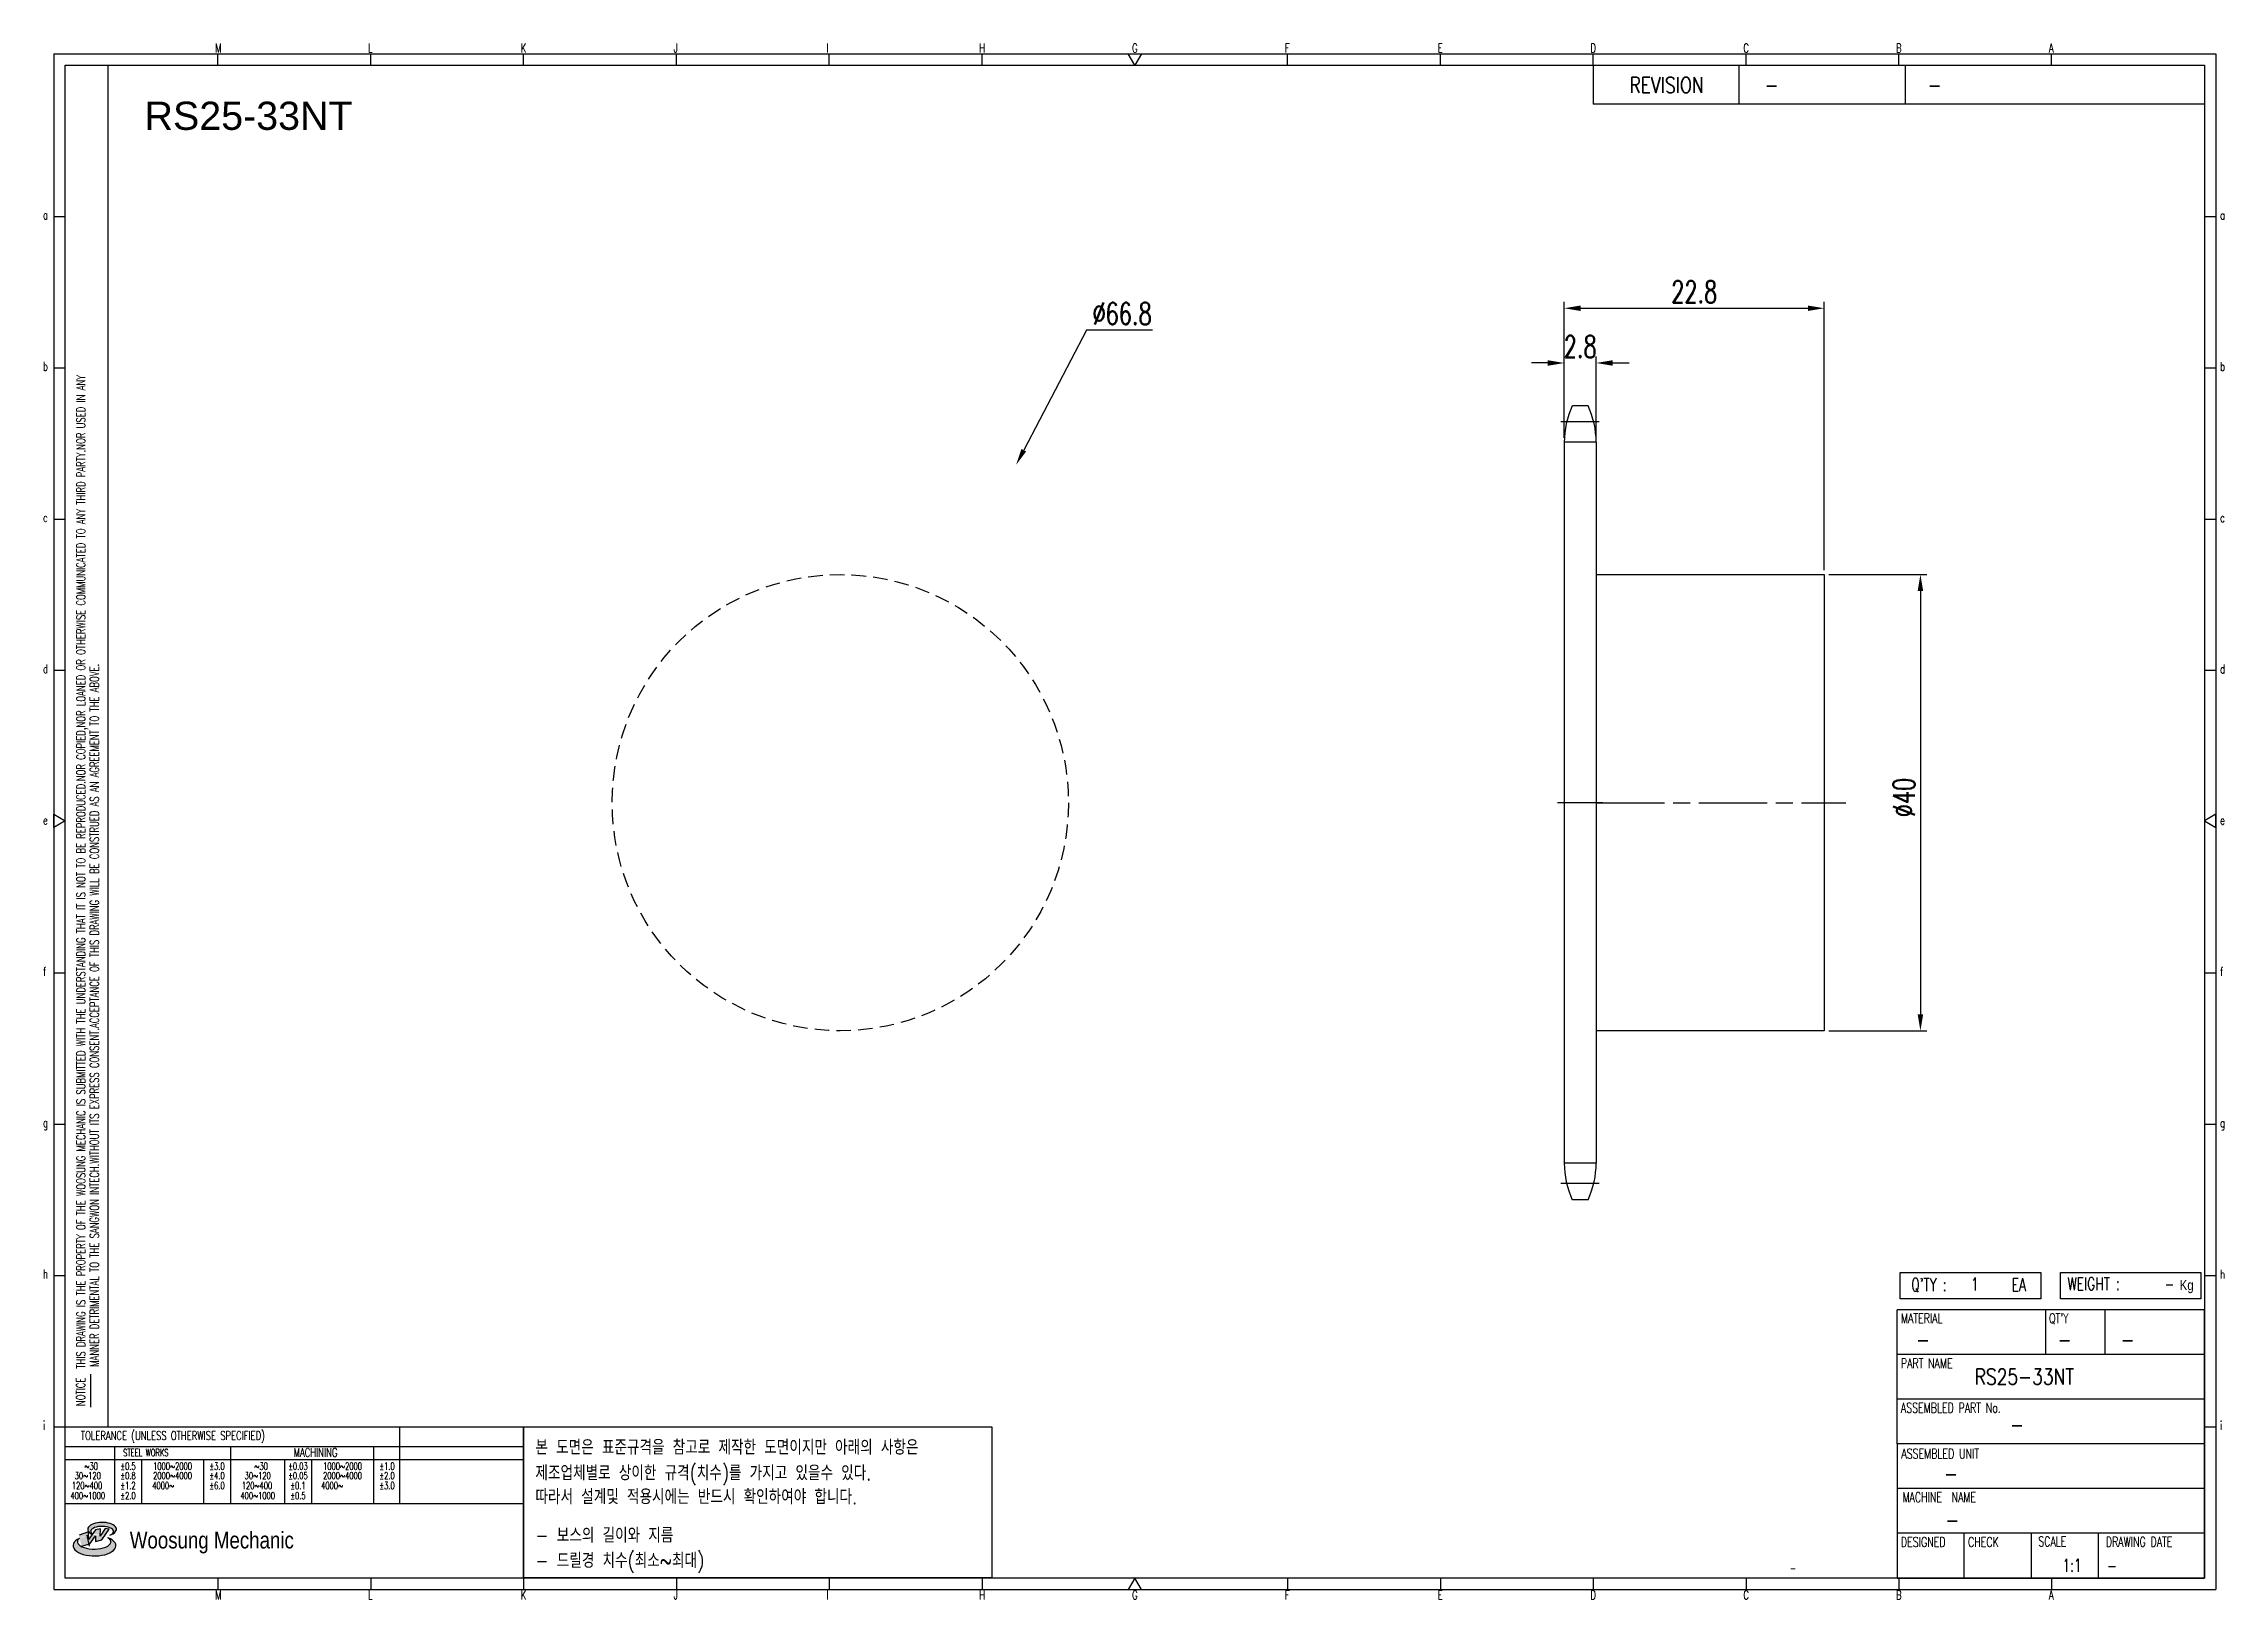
# Model space of a CAD drawing. Header units: millimetres. Extents: x -67179 to -66988, y 1449 to 1586.
import ezdxf
from ezdxf.enums import TextEntityAlignment as Align

# ---------------------------------------------------------------- set-up
doc = ezdxf.new("R2010")
doc.units = ezdxf.units.MM
for name, pattern in [('AM_ISO02W050', [7.5, 6, -1.5]), ('AM_ISO02W050x2', [3.75, 3, -0.75]), ('AM_ISO08W050', [18, 12, -1.5, 3, -1.5]), ('AM_ISO08W050x2', [9, 6, -0.75, 1.5, -0.75]), ('HIDDEN', [9.525, 6.35, -3.175])]:
    doc.linetypes.add(name, pattern=pattern)
for name, color, linetype, lineweight in [('AM_3N', 6, 'AM_ISO02W050', 25), ('AM_7', 4, 'AM_ISO08W050', 25), ('AM_7N', 4, 'AM_ISO08W050', 25)]:
    doc.layers.add(name, color=color, linetype=linetype, lineweight=lineweight)
for name, color, linetype in [('S-DIM', 7, 'Continuous'), ('TITLE', 7, 'Continuous'), ('도면레이아웃', 7, 'Continuous')]:
    doc.layers.add(name, color=color, linetype=linetype)
doc.styles.add('HAN', font='ROMANS.shx', dxfattribs={"width": 0.7, "bigfont": 'whgtxt.shx'})
doc.styles.add('HKD_ST2', font='romans.shx', dxfattribs={"width": 0.7, "height": 4, "bigfont": '@extfont2.shx'})
doc.styles.add('HSG', font='SIMPLEX.shx', dxfattribs={"width": 0.7, "bigfont": 'HSG.shx'})
doc.styles.add('ROMANS', font='romans.shx', dxfattribs={"width": 0.7, "bigfont": 'whgtxt.shx'})
doc.styles.add('SLDTEXTSTYLE4', font='arial.ttf', dxfattribs={"width": 0.8})
doc.styles.get("Standard").update_dxf_attribs({"font": 'arial.ttf'})
doc.dimstyles.new('APP3', dxfattribs={"dimscale": 0.8, "dimtxt": 2.4, "dimasz": 1.8, "dimexe": 0.7, "dimexo": 0.5, "dimgap": 0.6, "dimtad": 1, "dimtoh": 1, "dimdec": 1, "dimrnd": 0.01, "dimzin": 9, "dimdsep": 46, "dimtxsty": 'HSG', "dimcen": 0, "dimclrd": 1, "dimclre": 1, "dimclrt": 256, "dimazin": 2, "dimtp": 1, "dimtm": 1, "dimtfac": 0.5, "dimtdec": 1, "dimtofl": 0, "dimtmove": 0, "dimatfit": 3, "dimfxl": 0, "dimtvp": 1, "dimtolj": 2, "dimlwd": -1, "dimlwe": -1, "dimarcsym": 0})

# ---------------------------------------------------------------- blocks, each defined once
blk = doc.blocks.new('e567sfgjss')
for p, q in [((-66937.69, 488.79), (-66917.69, 488.79)), ((-66917.69, 488.79), (-66917.69, 448.79)), ((-66917.69, 448.79), (-66937.69, 448.79))]:
    blk.add_line(p, q)
at = {"layer": 'AM_7N', "linetype": 'AM_ISO08W050x2'}
blk.add_line((-66937.69, 468.79), (-66915.79, 468.79), dxfattribs=at)
blk = doc.blocks.new('SUYWSHJH')
at = {"layer": '도면레이아웃'}
h = blk.add_hatch(color=10, dxfattribs=at)
h.paths.add_polyline_path([(1.544, 35.177), (1.554, 34.966), (1.779, 35.034), (2.054, 35.422), (1.908, 35.446), (1.728, 35.167), (1.741, 35.439), (1.547, 35.405), (1.292, 35.041), (1.295, 35.33), (0.943, 35.208), (1.03, 34.8), (1.336, 34.885)])
edge = h.paths.add_edge_path()
edge.add_ellipse((1.795, 35.421), major_axis=(-0.53, 0), ratio=0.487785, start_angle=122.36065, end_angle=403.39574)
edge.add_line((1.411, 35.244), (1.419, 35.261))
edge.add_ellipse((1.798, 35.344), major_axis=(-0.423, 0), ratio=0.444396, start_angle=131.58977, end_angle=386.19408, ccw=False)
edge = h.paths.add_edge_path()
edge.add_ellipse((1.512, 34.815), major_axis=(-0.793, 0), ratio=0.480113, start_angle=314.67633, end_angle=590.85213)
edge.add_ellipse((1.501, 34.958), major_axis=(-0.62, 0), ratio=0.43311, start_angle=331.7024, end_angle=574.42495, ccw=False)
for p, q in [((0, 90.118), (80.15, 90.118)), ((0, 90.118), (0, 33.191)), ((6.089, 89.693), (6.089, 90.118)), ((11.753, 89.693), (11.753, 90.118)), ((17.418, 89.693), (17.418, 90.118)), ((23.082, 89.693), (23.082, 90.118)), ((28.746, 89.693), (28.746, 90.118)), ((34.411, 89.693), (34.411, 90.118)), ((45.739, 89.693), (45.739, 90.118)), ((51.404, 89.693), (51.404, 90.118)), ((57.068, 89.693), (57.068, 90.118)), ((62.732, 89.693), (62.732, 90.118)), ((68.397, 89.693), (68.397, 90.118)), ((74.061, 89.693), (74.061, 90.118)), ((80.15, 90.118), (80.15, 33.191)), ((0, 84.085), (0.425, 84.085)), ((79.725, 84.085), (80.15, 84.085)), ((0, 78.478), (0.425, 78.478)), ((79.725, 78.478), (80.15, 78.478)), ((0, 72.87), (0.425, 72.87)), ((79.725, 72.87), (80.15, 72.87)), ((0, 67.262), (0.425, 67.262)), ((79.725, 67.262), (80.15, 67.262)), ((0, 56.047), (0.425, 56.047)), ((79.725, 56.047), (80.15, 56.047)), ((0, 50.439), (0.425, 50.439)), ((79.725, 50.439), (80.15, 50.439)), ((0, 44.832), (0.425, 44.832)), ((79.725, 44.832), (80.15, 44.832)), ((1.377, 39.947), (1.377, 41.174)), ((0, 39.224), (0.425, 39.224)), ((79.725, 39.224), (80.15, 39.224)), ((0, 33.191), (80.15, 33.191)), ((6.089, 33.616), (6.089, 33.191)), ((11.753, 33.616), (11.753, 33.191)), ((17.418, 33.616), (17.418, 33.191)), ((23.082, 33.616), (23.082, 33.191)), ((28.746, 33.616), (28.746, 33.191)), ((34.411, 33.616), (34.411, 33.191)), ((45.739, 33.616), (45.739, 33.191)), ((51.404, 33.616), (51.404, 33.191)), ((57.068, 33.616), (57.068, 33.191)), ((62.732, 33.616), (62.732, 33.191)), ((68.397, 33.616), (68.397, 33.191)), ((74.061, 33.616), (74.061, 33.191))]:
    blk.add_line(p, q)
at = {"color": 2}
for p, q in [((2.017, 39.224), (2.017, 89.693)), ((0.425, 39.224), (17.418, 39.224)), ((12.816, 39.224), (12.816, 36.382)), ((17.418, 33.616), (17.418, 39.224)), ((0.425, 38.487), (17.418, 38.487)), ((0.425, 38.012), (17.418, 38.012)), ((2.257, 38.487), (2.257, 36.382)), ((3.257, 38.012), (3.257, 36.382)), ((5.557, 38.012), (5.557, 36.382)), ((6.557, 38.5), (6.557, 36.382)), ((8.557, 38.012), (8.557, 36.382)), ((9.557, 38.026), (9.557, 36.382)), ((11.857, 38.487), (11.857, 36.382)), ((0.425, 36.382), (17.418, 36.382))]:
    blk.add_line(p, q, dxfattribs=at)
at = {"color": 6, "ltscale": 0.5}
for p, q in [((57.068, 89.693), (57.068, 88.246)), ((62.47, 89.693), (62.47, 88.246)), ((68.635, 89.693), (68.635, 88.246)), ((79.725, 88.246), (57.068, 88.246)), ((68.336, 38.59), (68.336, 43.563)), ((79.725, 43.563), (68.336, 43.563)), ((73.827, 43.563), (73.827, 41.905)), ((76.037, 43.563), (76.037, 41.905)), ((79.725, 38.59), (79.725, 43.563)), ((79.725, 41.905), (68.336, 41.905)), ((79.725, 40.248), (68.336, 40.248)), ((68.336, 38.59), (68.336, 33.616)), ((79.725, 38.59), (68.336, 38.59)), ((79.725, 33.616), (79.725, 38.59)), ((79.725, 36.932), (68.336, 36.932)), ((79.725, 35.274), (68.336, 35.274)), ((70.822, 33.616), (70.822, 35.274)), ((73.309, 33.616), (73.309, 35.274)), ((75.796, 33.616), (75.796, 35.274)), ((68.336, 33.616), (79.725, 33.616))]:
    blk.add_line(p, q, dxfattribs=at)
for points in [[(40.075, 89.693), (39.83, 90.118), (40.32, 90.118)], [(0.425, 89.693), (79.725, 89.693), (79.725, 33.616), (0.425, 33.616)], [(0.425, 61.679), (0, 61.433), (0, 61.924)], [(79.725, 61.679), (80.15, 61.433), (80.15, 61.924)], [(40.075, 33.616), (39.83, 33.191), (40.32, 33.191)]]:
    blk.add_lwpolyline(points, close=True)
at = {"layer": 'TITLE', "color": 20}
for p, q in [((68.449, 43.961), (68.449, 44.936)), ((68.449, 44.936), (73.654, 44.936)), ((73.654, 44.936), (73.654, 43.961)), ((74.39, 43.961), (74.39, 44.936)), ((74.39, 44.936), (79.595, 44.936)), ((79.595, 44.936), (79.595, 43.961)), ((73.654, 43.961), (68.449, 43.961)), ((79.595, 43.961), (74.39, 43.961))]:
    blk.add_line(p, q, dxfattribs=at)
at = {"layer": '도면레이아웃'}
for p, q in [((1.295, 35.33), (0.943, 35.208)), ((1.03, 34.8), (1.336, 34.885)), ((1.224, 35.208), (1.311, 34.8)), ((1.224, 35.208), (1.224, 35.208)), ((1.547, 35.405), (1.292, 35.041)), ((1.292, 35.041), (1.295, 35.33)), ((1.336, 34.885), (1.544, 35.177)), ((1.419, 35.261), (1.411, 35.244)), ((1.544, 35.177), (1.554, 34.966)), ((1.741, 35.439), (1.547, 35.405)), ((1.554, 34.966), (1.779, 35.034)), ((1.908, 35.446), (1.728, 35.167)), ((1.728, 35.167), (1.741, 35.439)), ((1.779, 35.034), (2.054, 35.422)), ((2.054, 35.422), (1.908, 35.446))]:
    blk.add_line(p, q, dxfattribs=at)
for centre, major_axis, ratio, start_param, end_param in [((1.795, 35.421), (-0.53, 0), 0.487785, 2.135596, 7.040584), ((1.512, 34.815), (-0.793, 0), 0.480113, 5.492138, 10.312315), ((1.501, 34.958), (-0.62, 0), 0.43311, 5.789299, 10.025607), ((1.798, 35.344), (-0.423, 0), 0.444396, 2.296675, 6.740358)]:
    blk.add_ellipse(centre, major_axis=major_axis, ratio=ratio, start_param=start_param, end_param=end_param, dxfattribs=at)
at = {"color": 4, "style": 'HKD_ST2', "width": 0.7}
for s, p in [('M', (5.988, 90.164)), ('L', (11.652, 90.164)), ('K', (17.316, 90.164)), ('J', (22.981, 90.164)), ('I', (28.645, 90.164)), ('H', (34.309, 90.164)), ('G', (39.974, 90.164)), ('F', (45.638, 90.164)), ('E', (51.302, 90.164)), ('D', (56.967, 90.164)), ('C', (62.631, 90.164)), ('B', (68.295, 90.164)), ('A', (73.96, 90.164)), ('a', (-0.395, 83.976)), ('a', (80.305, 83.97)), ('b', (-0.395, 78.368)), ('b', (80.305, 78.362)), ('c', (-0.395, 72.76)), ('c', (80.305, 72.754)), ('d', (-0.395, 67.153)), ('d', (80.305, 67.147)), ('e', (-0.395, 61.545)), ('e', (80.305, 61.539)), ('f', (-0.395, 55.937)), ('f', (80.305, 55.931)), ('g', (-0.395, 50.33)), ('g', (80.305, 50.324)), ('h', (-0.395, 44.722)), ('h', (80.305, 44.716)), ('i', (-0.395, 39.114)), ('i', (80.305, 39.108)), ('M', (5.988, 32.824)), ('L', (11.652, 32.824)), ('K', (17.316, 32.824)), ('J', (22.981, 32.824)), ('I', (28.645, 32.824)), ('H', (34.309, 32.824)), ('G', (39.974, 32.824)), ('F', (45.638, 32.824)), ('E', (51.302, 32.824)), ('D', (56.967, 32.824)), ('C', (62.631, 32.824)), ('B', (68.295, 32.824)), ('A', (73.96, 32.824))]:
    blk.add_text(s, height=0.326, dxfattribs=at).set_placement(p)
for s, height, style, width, p in [('REVISION', 0.5806, 'HAN', 0.8, (58.415, 88.664)), ('-', 0.581, 'HAN', 0.8, (63.426, 88.664)), ('-', 0.581, 'HAN', 0.8, (69.468, 88.664)), ("Q'TY : ", 0.4746, 'HKD_ST2', 0.7, (68.857, 44.253)), ('1', 0.475, 'HKD_ST2', 0.7, (71.071, 44.275)), ('EA', 0.4746, 'HKD_ST2', 0.7, (72.578, 44.253)), ('WEIGHT : ', 0.4746, 'HKD_ST2', 0.7, (74.65, 44.286)), ('-', 0.581, 'HAN', 0.8, (69.029, 42.157)), ('-', 0.581, 'HAN', 0.8, (74.289, 42.157)), ('-', 0.581, 'HAN', 0.8, (76.623, 42.157)), ('-', 0.581, 'HAN', 0.8, (72.515, 39.013)), ('-', 0.581, 'HAN', 0.8, (70.067, 37.189)), ('-', 0.581, 'HAN', 0.8, (70.126, 35.48)), ('1:1', 0.4746, 'HKD_ST2', 0.7, (74.458, 33.848)), ('-', 0.475, 'HKD_ST2', 0.7, (76.112, 33.837))]:
    blk.add_text(s, height=height, dxfattribs=dict(style=style, width=width)).set_placement(p)
at = {"color": 2, "style": 'HKD_ST2', "width": 0.7}
for s, p in [(' THIS DRAWING IS THE PROPERTY OF THE WOOSUNG MECHANIC IS SUBMITTED WITH THE UNDERSTANDING THAT IT IS NOT TO BE REPRODUCED.NOR COPIED,NOR LOANED OR OTHERWISE COMMUNICATED TO ANY THIRD PARTY.NOR USED IN ANY', (1.173, 41.217)), ('MANNER DETRIMENTAL TO THE SANGWON INTECH.WITHOUT ITS EXPRESS CONSENT.ACCEPTANCE OF THIS DRAWING WILL BE CONSTRUED AS AN AGREEMENT TO THE ABOVE.', (1.672, 41.447))]:
    blk.add_text(s, height=0.326266, rotation=90, dxfattribs=at).set_placement(p)
at = {"style": 'HKD_ST2', "width": 0.7}
blk.add_text('-', height=0.475, dxfattribs=at).set_placement((78.613, 44.286), align=Align.RIGHT)
at = {"color": 4, "style": 'HKD_ST2', "width": 0.7}
for s, height, p in [('MATERIAL', 0.3651, (68.474, 43.425)), ("QT'Y", 0.3651, (73.965, 43.425)), ('PART NAME', 0.3651, (68.474, 41.756)), ('ASSEMBLED PART No.', 0.36511, (68.474, 40.109)), ('ASSEMBLED UNIT', 0.36511, (68.49, 38.408)), ('MACHINE  NAME', 0.36511, (68.532, 36.794)), ('DESIGNED', 0.3651, (68.474, 35.136)), ('CHECK', 0.3651, (70.961, 35.136)), ('SCALE', 0.3651, (73.566, 35.153)), ('DRAWING DATE', 0.36511, (76.071, 35.141))]:
    blk.add_text(s, height=height, dxfattribs=at).set_placement(p, align=Align.TOP_LEFT)
at = {"style": 'HKD_ST2', "width": 0.7}
blk.add_text('NOTICE', height=0.3263, rotation=90, dxfattribs=at).set_placement((1.163, 39.988))
for s, height, style, width, p in [('TOLERANCE (UNLESS OTHERWISE SPECIFIED)', 0.32627, 'HKD_ST2', 0.7, (4.417, 38.896)), ('-', 0.326, 'ROMANS', 0.65, (64.469, 33.975))]:
    blk.add_text(s, height=height, dxfattribs=dict(style=style, width=width)).set_placement(p, align=Align.MIDDLE_CENTER)
at = {"color": 4, "style": 'HKD_ST2', "width": 0.7}
for s, height, p in [('STEEL WORKS', 0.26101, (3.416, 38.268)), ('MACHINING', 0.3263, (9.707, 38.27)), ('%%P0.5', 0.261, (2.757, 37.762)), ('%%P0.8', 0.261, (2.757, 37.411)), ('%%P3.0', 0.261, (6.057, 37.762)), ('%%P4.0', 0.261, (6.057, 37.411)), ('%%P0.03', 0.261, (9.057, 37.762)), ('%%P0.05', 0.261, (9.057, 37.411)), ('%%P1.0', 0.261, (12.357, 37.762)), ('%%P2.0', 0.261, (12.357, 37.411)), ('%%P1.2', 0.261, (2.757, 37.045)), ('%%P2.0', 0.261, (2.757, 36.67)), ('%%P6.0', 0.261, (6.057, 37.045)), ('%%P0.1', 0.261, (9.057, 37.045)), ('%%P0.5', 0.261, (9.057, 36.67)), ('%%P3.0', 0.261, (12.357, 37.045))]:
    blk.add_text(s, height=height, dxfattribs=at).set_placement(p, align=Align.MIDDLE)
for s, height, p in [('30%%126120', 0.261, (1.263, 37.411)), ('%%12630', 0.261, (1.389, 37.762)), ('2000%%1264000', 0.26101, (4.407, 37.411)), ('1000%%1262000', 0.26101, (4.407, 37.762)), ('30%%126120', 0.261, (7.563, 37.411)), ('%%12630', 0.261, (7.689, 37.762)), ('2000%%1264000', 0.26101, (10.707, 37.411)), ('1000%%1262000', 0.26101, (10.707, 37.762)), ('400%%1261000', 0.26101, (1.263, 36.67)), ('120%%126400', 0.26101, (1.237, 37.045)), ('4000%%126', 0.261, (4.061, 37.045)), ('400%%1261000', 0.26101, (7.563, 36.67)), ('120%%126400', 0.26101, (7.537, 37.045)), ('4000%%126', 0.261, (10.321, 37.045))]:
    blk.add_text(s, height=height, dxfattribs=at).set_placement(p, align=Align.MIDDLE_CENTER)
at = {"color": 1, "style": 'SLDTEXTSTYLE4', "width": 0.8}
blk.add_text('Woosung Mechanic', height=0.61957, dxfattribs=at).set_placement((2.822, 34.711))
at = {"layer": 'TITLE', "width": 0.8}
blk.add_text('Kg', height=0.3789, dxfattribs=at).set_placement((78.807, 44.286))
blk = doc.blocks.new('*D22')
at = {"layer": 'Defpoints', "color": 0, "transparency": 16777216}
for p in [(-67043, 1557.71), (-67045.8, 1550.76), (-67043, 1550.76)]:
    blk.add_point(p, dxfattribs=at)
at = {"layer": 'S-DIM', "color": 1, "transparency": 16777216}
for p, q in [((-67047.24, 1557.71), (-67048.68, 1557.71)), ((-67045.8, 1551.16), (-67045.8, 1558.27)), ((-67043, 1551.16), (-67043, 1558.27)), ((-67041.56, 1557.71), (-67040.12, 1557.71))]:
    blk.add_line(p, q, dxfattribs=at)
for points in [[(-67047.24, 1557.95), (-67047.24, 1557.47), (-67045.8, 1557.71)], [(-67041.56, 1557.95), (-67041.56, 1557.47), (-67043, 1557.71)]]:
    blk.add_solid(points, dxfattribs=at)
at = {"layer": 'S-DIM', "transparency": 16777216, "insert": (-67044.4, 1559.15), "char_height": 1.92, "attachment_point": 5, "style": 'HSG'}
blk.add_mtext('\\A2;2.8', dxfattribs=at)
blk = doc.blocks.new('*D23')
at = {"layer": 'Defpoints', "color": 0, "transparency": 16777216}
for p in [(-67023, 1562.51), (-67045.8, 1550.76), (-67023, 1539.16)]:
    blk.add_point(p, dxfattribs=at)
at = {"layer": 'S-DIM', "color": 1, "transparency": 16777216}
for p, q in [((-67045.8, 1551.16), (-67045.8, 1563.07)), ((-67044.36, 1562.51), (-67024.44, 1562.51)), ((-67023, 1539.56), (-67023, 1563.07))]:
    blk.add_line(p, q, dxfattribs=at)
for points in [[(-67044.36, 1562.75), (-67044.36, 1562.27), (-67045.8, 1562.51)], [(-67024.44, 1562.75), (-67024.44, 1562.27), (-67023, 1562.51)]]:
    blk.add_solid(points, dxfattribs=at)
at = {"layer": 'S-DIM', "transparency": 16777216, "insert": (-67034.4, 1563.95), "char_height": 1.92, "attachment_point": 5, "style": 'HSG'}
blk.add_mtext('\\A2;22.8', dxfattribs=at)
blk = doc.blocks.new('*D24')
at = {"layer": 'Defpoints', "color": 0, "transparency": 16777216}
for p in [(-67023, 1539.16), (-67023, 1499.16), (-67014.57, 1499.16)]:
    blk.add_point(p, dxfattribs=at)
at = {"layer": 'S-DIM', "color": 1, "transparency": 16777216}
for p, q in [((-67022.6, 1539.16), (-67014.01, 1539.16)), ((-67014.57, 1537.72), (-67014.57, 1500.6)), ((-67022.6, 1499.16), (-67014.01, 1499.16))]:
    blk.add_line(p, q, dxfattribs=at)
for points in [[(-67014.81, 1537.72), (-67014.33, 1537.72), (-67014.57, 1539.16)], [(-67014.81, 1500.6), (-67014.33, 1500.6), (-67014.57, 1499.16)]]:
    blk.add_solid(points, dxfattribs=at)
at = {"layer": 'S-DIM', "transparency": 16777216, "insert": (-67016.01, 1519.61), "char_height": 1.92, "attachment_point": 5, "rotation": 90, "style": 'HSG'}
blk.add_mtext('\\A2;%%c40', dxfattribs=at)
blk = doc.blocks.new('*D25')
at = {"layer": 'Defpoints', "color": 0, "transparency": 16777216}
for p in [(-67093.86, 1548.78), (-67124.71, 1489.53)]:
    blk.add_point(p, dxfattribs=at)
at = {"layer": 'S-DIM', "color": 1, "transparency": 16777216}
for p, q in [((-67087.7, 1560.6), (-67093.19, 1550.06)), ((-67081.91, 1560.6), (-67087.7, 1560.6))]:
    blk.add_line(p, q, dxfattribs=at)
blk.add_solid([(-67093.4, 1550.17), (-67092.98, 1549.95), (-67093.86, 1548.78)], dxfattribs=at)
at = {"layer": 'S-DIM', "transparency": 16777216, "insert": (-67084.57, 1562.04), "char_height": 1.92, "attachment_point": 5, "style": 'HSG'}
blk.add_mtext('\\A2;∅66.8', dxfattribs=at)

msp = doc.modelspace()

# ---------------------------------------------------------------- linework, layer by layer
for p, q in [((-67043.71, 1553.96), (-67045.09, 1553.96)), ((-67045.8, 1550.76), (-67045.8, 1487.55)), ((-67043, 1550.76), (-67043, 1487.55)), ((-67043.71, 1484.35), (-67045.09, 1484.35))]:
    msp.add_line(p, q)
at = {"color": 4}
msp.add_lwpolyline([(-67137.04, 1464.44), (-67095.98, 1464.44), (-67095.98, 1451.18), (-67137.04, 1451.18)], close=True, dxfattribs=at)
at = {"color": 2, "linetype": 'HIDDEN', "ltscale": 0.2}
msp.add_circle((-67109.28, 1519.16), 20, dxfattribs=at)
for centre, start, end in [((-67038.2, 1550.76), 155.0989, 180), ((-67050.6, 1550.76), 0, 24.9011), ((-67038.2, 1487.55), 180, 204.9011), ((-67050.6, 1487.55), 335.0989, 0)]:
    msp.add_arc(centre, 7.6, start, end)
at = {"layer": 'AM_3N', "linetype": 'AM_ISO02W050x2'}
for p, q in [((-67043, 1550.76), (-67045.8, 1550.76)), ((-67043, 1487.55), (-67045.8, 1487.55))]:
    msp.add_line(p, q, dxfattribs=at)
at = {"layer": 'AM_7', "linetype": 'AM_ISO08W050x2'}
for p, q in [((-67042.73, 1552.56), (-67046.11, 1552.56)), ((-67042.42, 1519.16), (-67046.38, 1519.16)), ((-67042.73, 1485.76), (-67046.11, 1485.76))]:
    msp.add_line(p, q, dxfattribs=at)

# ---------------------------------------------------------------- block references
at = {"xscale": 2.3654592, "yscale": 2.3654592, "zscale": 2.3654592}
msp.add_blockref('SUYWSHJH', (-67178.25, 1371.66), dxfattribs=at)
msp.add_blockref('e567sfgjss', (-105.31, 1050.37))

# ---------------------------------------------------------------- texts
at = {"color": 2}
msp.add_text('RS25-33NT', height=2.472, dxfattribs=at).set_placement((-67170.28, 1578.15))
at = {"style": 'HAN', "width": 0.8}
msp.add_text('RS25-33NT', height=1.373, dxfattribs=at).set_placement((-67009.81, 1468.14))
at = {"color": 4, "style": 'HAN', "width": 0.8}
for s, p in [('본 도면은 표준규격을 참고로 제작한 도면이지만 아래의 사항은', (-67136.01, 1461.99)), ('제조업체별로 상이한 규격(치수)를 가지고 있을수 있다.', (-67136.01, 1459.74)), ('따라서 설계및 적용시에는 반드시 확인하여야 합니다.', (-67136.01, 1457.65)), ('- 보스의 길이와 지름', (-67136.01, 1454.28)), ('- 드릴경 치수(최소~최대)', (-67136.01, 1452.06))]:
    msp.add_text(s, height=1.2995, dxfattribs=at).set_placement(p)

# ---------------------------------------------------------------- dimensions: what is measured, and where the dimension line sits
at = {"layer": 'S-DIM'}
dim = msp.add_linear_dim(base=(-67023, 1562.51), p1=(-67045.8, 1550.76), p2=(-67023, 1539.16), dimstyle='APP3', dxfattribs=at)
dim.commit()
dim.dimension.update_dxf_attribs({"geometry": '*D23', "text_midpoint": (-67034.4, 1563.95)})
dim = msp.add_diameter_dim_2p(p1=(-67124.71, 1489.53), p2=(-67093.86, 1548.78), dimstyle='APP3', dxfattribs=at)
dim.commit()
dim.dimension.update_dxf_attribs({"geometry": '*D25', "text_midpoint": (-67084.57, 1560.6), "dimtype": 163})
dim = msp.add_linear_dim(base=(-67043, 1557.71), p1=(-67045.8, 1550.76), p2=(-67043, 1550.76), dimstyle='APP3', dxfattribs=at)
dim.commit()
dim.dimension.update_dxf_attribs({"geometry": '*D22', "text_midpoint": (-67044.4, 1557.71), "dimtype": 160})
dim = msp.add_linear_dim(base=(-67014.57, 1499.16), p1=(-67023, 1539.16), p2=(-67023, 1499.16), angle=90, text='%%c<>', dimstyle='APP3', dxfattribs=at)
dim.commit()
dim.dimension.update_dxf_attribs({"geometry": '*D24', "text_midpoint": (-67014.57, 1519.61), "dimtype": 160})

doc.saveas('drawing.dxf')
